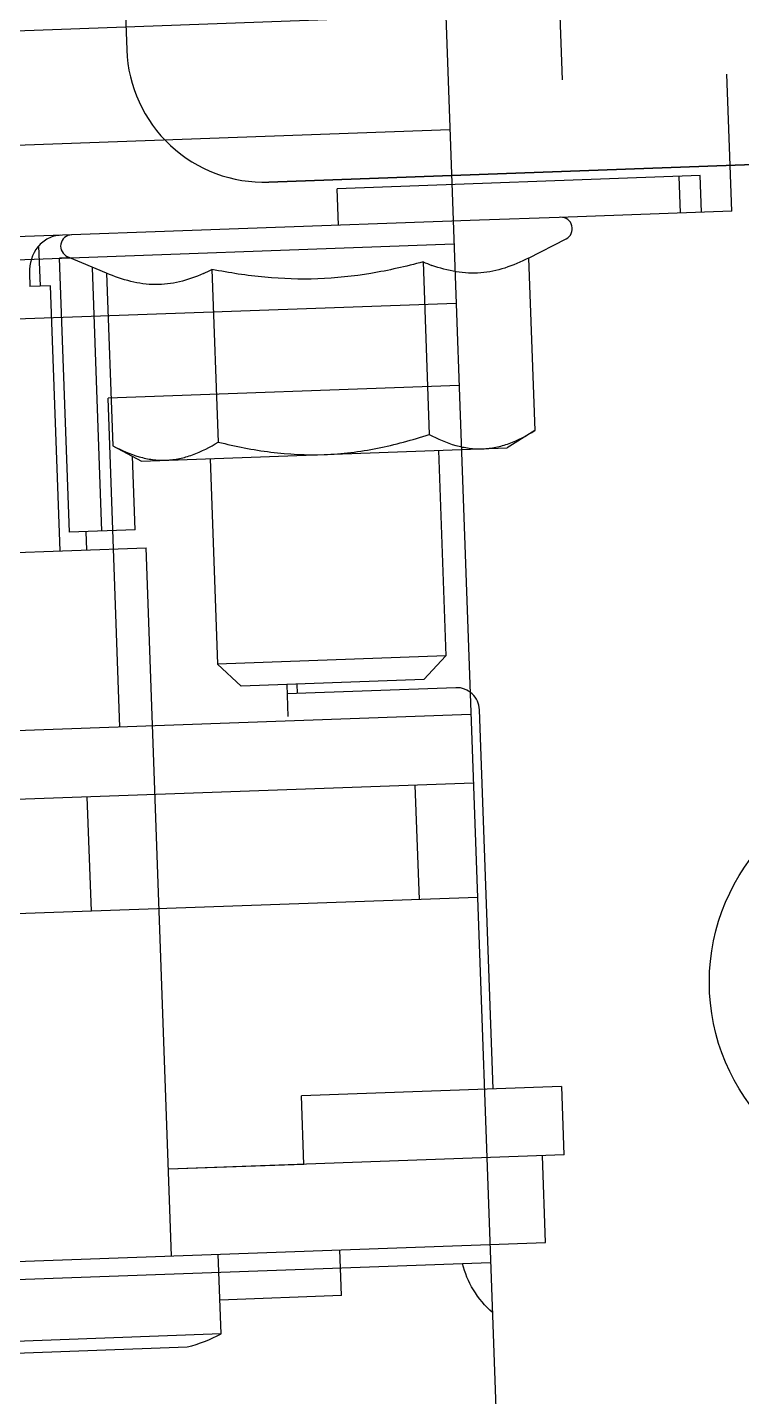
# Model space of a CAD drawing. Header units: millimetres. Extents: x 8884 to 18446, y 10737 to 16556.
# Drawn here: x 11181.888 to 11182.669, y 15459.69 to 15461.187 of the extents above; entities that cross this region are included whole.
import ezdxf

# ---------------------------------------------------------------- set-up
doc = ezdxf.new("R2010")
doc.units = ezdxf.units.MM
for name, color, linetype in [('ENSAMBLES', 7, 'Continuous'), ('FEATURES', 7, 'Continuous'), ('ZMATERIEL', 7, 'Continuous')]:
    doc.layers.add(name, color=color, linetype=linetype)

msp = doc.modelspace()

# ---------------------------------------------------------------- linework, layer by layer
at = {"color": 252, "linetype": 'Continuous'}
for p, q in [((11182.473, 15461.13, 84.487), (11182.4658, 15461.3298, 84.487)), ((11182.3424, 15461.2834, 84.487), (11182.4214, 15459.0848, 84.487)), ((11182.3454, 15461.2004, 84.487), (11180.1968, 15461.1231, 84.487)), ((11182.3499, 15461.0755, 84.487), (11180.2012, 15460.9982, 84.487)), ((11182.4694, 15460.9797, 84.487), (11182.3824, 15460.9766, 84.487)), ((11180.8553, 15460.8967, 84.487), (11182.3543, 15460.9506, 84.487)), ((11182.4359, 15460.9352, 84.487), (11182.477, 15460.9562, 84.487)), ((11181.9743, 15460.9186, 84.487), (11181.9318, 15460.9365, 84.487)), ((11182.3205, 15460.931, 84.487), (11182.3273, 15460.7423, 84.487)), ((11182.4359, 15460.9352, 84.487), (11182.4427, 15460.7465, 84.487)), ((11181.9743, 15460.9186, 84.487), (11181.9811, 15460.7299, 84.487)), ((11182.0897, 15460.9227, 84.487), (11182.0965, 15460.734, 84.487)), ((11182.3567, 15460.8856, 84.487), (11180.8577, 15460.8317, 84.487)), ((11182.3599, 15460.7957, 84.487), (11181.9761, 15460.7819, 84.487)), ((11181.9891, 15460.4221, 84.487), (11181.9761, 15460.7819, 84.487)), ((11182.4427, 15460.7465, 84.487), (11182.4124, 15460.7275, 84.487)), ((11181.9811, 15460.7299, 84.487), (11182.0127, 15460.7131, 84.487)), ((11182.0127, 15460.7131, 84.487), (11182.4124, 15460.7275, 84.487)), ((11182.3374, 15460.7248, 84.487), (11182.3455, 15460.5, 84.487)), ((11182.0876, 15460.7158, 84.487), (11182.0957, 15460.491, 84.487)), ((11182.3455, 15460.5, 84.487), (11182.0957, 15460.491, 84.487)), ((11182.3455, 15460.5, 84.487), (11182.3215, 15460.4741, 84.487)), ((11182.0957, 15460.491, 84.487), (11182.1216, 15460.4669, 84.487)), ((11182.3214, 15460.4741, 84.487), (11182.1216, 15460.4669, 84.487)), ((11182.3729, 15460.4359, 84.487), (11181.7392, 15460.4131, 84.487)), ((11182.3756, 15460.3609, 84.487), (11181.7043, 15460.3368, 84.487)), ((11182.3117, 15460.3587, 84.487), (11182.3162, 15460.2337, 84.487)), ((11181.9529, 15460.3458, 84.487), (11181.9574, 15460.2208, 84.487)), ((11182.38, 15460.236, 84.487), (11181.7087, 15460.2119, 84.487)), ((11182.3944, 15459.8363, 84.487), (11181.3125, 15459.7974, 84.487))]:
    msp.add_line(p, q, dxfattribs=at)
msp.add_circle((11182.8587, 15460.1432, 84.487), 0.225, dxfattribs=at)
for centre, radius, start, end in [((11182.4713, 15460.9673, 84.487), 0.0125, 297.0597, 92.0597), ((11181.9367, 15460.9481, 84.487), 0.0125, 92.0597, 247.0597), ((11182.3993, 15461.1167, 84.487), 0.2017, 247.0142, 249.9669), ((11181.9978, 15461.1023, 84.487), 0.2017, 294.1524, 297.1052)]:
    msp.add_arc(centre, radius, start, end, dxfattribs=at)
for points, start_tangent, end_tangent in [([(11182.3205, 15460.931, 84.487), (11182.2636, 15460.9184, 84.487), (11182.2056, 15460.9124, 84.487)], (-0.96509, -0.261918), (-0.999354, -0.03594)), ([(11182.4359, 15460.9352, 84.487), (11182.41, 15460.9243, 84.487), (11182.3836, 15460.9189, 84.487), (11182.3568, 15460.9201, 84.487), (11182.3302, 15460.9272, 84.487)], (-0.890533, -0.454918), (-0.93977, 0.341809)), ([(11182.0803, 15460.9182, 84.487), (11182.0542, 15460.9092, 84.487), (11182.0277, 15460.9061, 84.487), (11182.0009, 15460.9096, 84.487), (11181.9743, 15460.9186, 84.487)], (-0.912788, -0.408433), (-0.920911, 0.389773)), ([(11182.2056, 15460.9124, 84.487), (11182.1474, 15460.9142, 84.487), (11182.0897, 15460.9227, 84.487)], (-0.999354, -0.03594), (-0.981411, 0.191916)), ([(11182.2125, 15460.7203, 84.487), (11182.2707, 15460.7272, 84.487), (11182.3273, 15460.7423, 84.487)], (0.999354, 0.03594), (0.95018, 0.311701)), ([(11182.3273, 15460.7423, 84.487), (11182.3563, 15460.7303, 84.487), (11182.371, 15460.7273, 84.487), (11182.3856, 15460.7266, 84.487)], (0.883436, -0.468552), (0.999354, 0.03594)), ([(11182.3856, 15460.7266, 84.487), (11182.4002, 15460.7283, 84.487), (11182.4146, 15460.7324, 84.487), (11182.4427, 15460.7465, 84.487)], (0.999354, 0.03594), (0.847496, 0.530802)), ([(11181.9811, 15460.7299, 84.487), (11182.0101, 15460.7179, 84.487), (11182.0248, 15460.7148, 84.487), (11182.0394, 15460.7141, 84.487)], (0.883436, -0.468552), (0.999354, 0.03594)), ([(11182.0394, 15460.7141, 84.487), (11182.054, 15460.7159, 84.487), (11182.0684, 15460.72, 84.487), (11182.0965, 15460.734, 84.487)], (0.999354, 0.03594), (0.847496, 0.530802)), ([(11182.0965, 15460.734, 84.487), (11182.154, 15460.723, 84.487), (11182.2125, 15460.7203, 84.487)], (0.970116, -0.242641), (0.999354, 0.03594)), ([(11182.3964, 15459.7818, 84.487), (11182.3756, 15459.8068, 84.487), (11182.3637, 15459.8352, 84.487)], (-0.745688, 0.666295), (-0.246475, 0.969149))]:
    msp.add_spline(points, degree=3, dxfattribs=dict(at, start_tangent=start_tangent, end_tangent=end_tangent))
at = {"layer": 'ENSAMBLES', "color": 252, "linetype": 'Continuous'}
for p, q in [((11182.6583, 15460.9865, 84.487), (11182.6529, 15461.1364, 84.487)), ((11182.6235, 15461.0253, 84.487), (11182.2265, 15461.011, 84.487)), ((11182.602, 15460.9845, 84.487), (11182.6006, 15461.0245, 84.487)), ((11182.6249, 15460.9853, 84.487), (11182.6235, 15461.0253, 84.487)), ((11182.2279, 15460.971, 84.487), (11182.2265, 15461.011, 84.487)), ((11182.3824, 15460.9766, 84.487), (11181.0864, 15460.93, 84.487)), ((11182.6583, 15460.9865, 84.487), (11182.4694, 15460.9797, 84.487)), ((11181.9021, 15460.9043, 84.487), (11181.9005, 15460.9485, 84.487)), ((11181.9343, 15460.9355, 84.487), (11181.923, 15460.9351, 84.487)), ((11181.9338, 15460.6353, 84.487), (11181.923, 15460.9351, 84.487)), ((11181.89, 15460.9189, 84.487), (11181.8905, 15460.9039, 84.487)), ((11181.9694, 15460.6365, 84.487), (11181.959, 15460.925, 84.487)), ((11181.9132, 15460.9047, 84.487), (11181.8905, 15460.9039, 84.487)), ((11181.9236, 15460.6149, 84.487), (11181.9132, 15460.9047, 84.487)), ((11182.0057, 15460.6378, 84.487), (11182.0028, 15460.7184, 84.487)), ((11182.0057, 15460.6378, 84.487), (11181.9338, 15460.6353, 84.487)), ((11181.9519, 15460.6359, 84.487), (11181.9526, 15460.6159, 84.487)), ((11182.1714, 15460.4687, 84.487), (11182.1727, 15460.4337, 84.487)), ((11182.1824, 15460.4691, 84.487), (11182.1828, 15460.4591, 84.487)), ((11182.3564, 15460.4653, 84.487), (11182.1718, 15460.4587, 84.487)), ((11182.3972, 15460.0265, 84.487), (11182.3823, 15460.4412, 84.487)), ((11182.4721, 15460.0292, 84.487), (11182.1876, 15460.019, 84.487)), ((11182.1903, 15459.944, 84.487), (11182.1876, 15460.019, 84.487)), ((11182.4749, 15459.9543, 84.487), (11182.4722, 15460.0292, 84.487)), ((11182.4748, 15459.9543, 84.487), (11182.042, 15459.9387, 84.487)), ((11182.0998, 15459.7585, 84.487), (11182.0966, 15459.8456, 84.487)), ((11182.0998, 15459.7585, 84.487), (11181.8, 15459.7477, 84.487)), ((11181.8379, 15459.7362, 84.487), (11182.0627, 15459.7443, 84.487))]:
    msp.add_line(p, q, dxfattribs=at)
for centre, radius, start, end in [((11182.3573, 15460.4403, 84.487), 0.025, 2.0597, 92.0597), ((11182.0191, 15459.9138, 84.487), 0.175, 284.4333, 297.4366)]:
    msp.add_arc(centre, radius, start, end, dxfattribs=at)
at = {"layer": 'ENSAMBLES', "color": 252, "linetype": 'Continuous', "start_tangent": (-0.999354, -0.03594), "end_tangent": (0.03594, -0.999354)}
msp.add_spline([(11181.9242, 15460.9601, 84.487), (11181.9107, 15460.9566, 84.487), (11181.8994, 15460.9475, 84.487), (11181.89, 15460.9189, 84.487)], degree=3, dxfattribs=at)
at = {"layer": 'FEATURES', "color": 252, "linetype": 'Continuous'}
for p, q in [((11181.7916, 15460.6101, 84.487), (11182.0176, 15460.6183, 84.487)), ((11182.0454, 15459.8438, 84.487), (11182.0176, 15460.6183, 84.487)), ((11182.1903, 15459.944, 84.487), (11182.042, 15459.9387, 84.487)), ((11182.4546, 15459.8585, 84.487), (11182.4512, 15459.9534, 84.487)), ((11181.3771, 15459.8197, 84.487), (11182.4546, 15459.8585, 84.487)), ((11182.2315, 15459.8004, 84.487), (11182.2297, 15459.8504, 84.487)), ((11182.2315, 15459.8004, 84.487), (11182.0984, 15459.7956, 84.487))]:
    msp.add_line(p, q, dxfattribs=at)
at = {"layer": 'ZMATERIEL', "color": 252, "linetype": 'Continuous'}
for p, q in [((11181.903, 15463.7612, 84.487), (11181.9965, 15461.1628, 84.487)), ((11182.1518, 15461.0183, 84.487), (11185.5996, 15461.1423, 84.487)), ((11185.5996, 15461.1423, 84.487), (11182.1518, 15461.0183, 84.487))]:
    msp.add_line(p, q, dxfattribs=at)
msp.add_arc((11182.1464, 15461.1682, 84.487), 0.15, 182.0597, 272.0599, dxfattribs=at)

doc.saveas('drawing.dxf')
